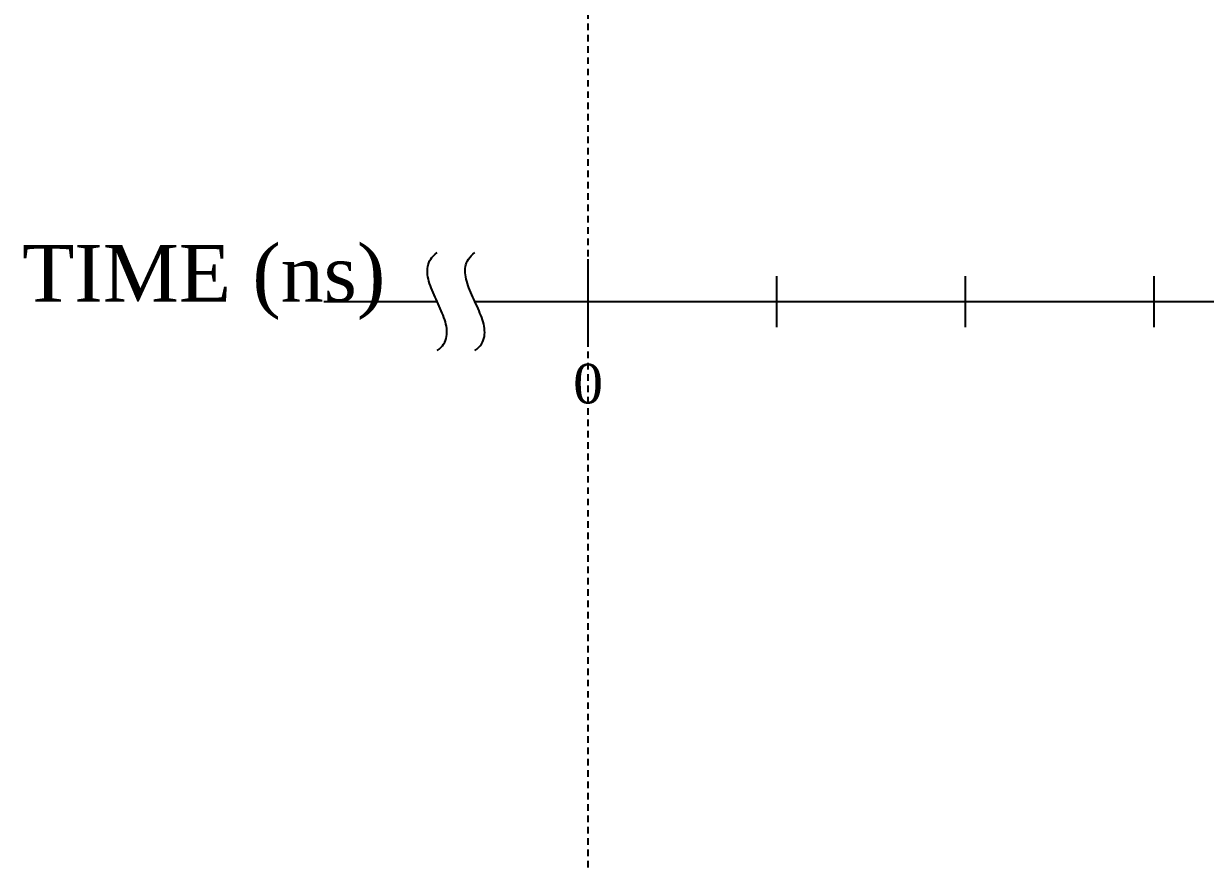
# Model space of a CAD drawing. Header units: metres. Extents: x 5 to 509, y -1 to 159.
# Drawn here: x 5.1 to 67.7, y -1 to 43.7 of the extents above; entities that cross this region are included whole.
import ezdxf
from ezdxf.enums import TextEntityAlignment as Align

# ---------------------------------------------------------------- set-up
doc = ezdxf.new("R2010")
doc.units = ezdxf.units.M
doc.linetypes.add('DASHED', pattern=[0.6, 0.35, -0.25])
for name, color, linetype in [('BASE', 8, 'Continuous'), ('TEXT', 7, 'Continuous'), ('WAVE', 7, 'Continuous')]:
    doc.layers.add(name, color=color, linetype=linetype)
doc.styles.add('TNR', font='Times New Roman.ttf')

msp = doc.modelspace()

# ---------------------------------------------------------------- linework, layer by layer
at = {"layer": 'BASE', "linetype": 'DASHED'}
msp.add_line((35, -1), (35, 129), dxfattribs=at)
at = {"layer": 'BASE'}
for p, q in [((35, 26.75), (35, 31.25)), ((45, 27.65), (45, 30.35)), ((55, 27.65), (55, 30.35)), ((65, 27.65), (65, 30.35)), ((21, 29), (27, 29)), ((29, 29), (501, 29))]:
    msp.add_line(p, q, dxfattribs=at)
at = {"layer": 'WAVE'}
for points in [[(27, 26.4), (27.106, 26.483), (27.198, 26.569), (27.277, 26.658), (27.344, 26.751), (27.399, 26.846), (27.443, 26.943), (27.476, 27.044), (27.5, 27.146), (27.514, 27.251), (27.52, 27.358), (27.517, 27.467), (27.506, 27.578), (27.489, 27.691), (27.465, 27.805), (27.435, 27.92), (27.4, 28.037), (27.36, 28.155), (27.316, 28.274), (27.269, 28.394), (27.219, 28.514), (27.166, 28.635), (27.112, 28.756), (27.056, 28.878), (27, 29), (26.944, 29.122), (26.888, 29.244), (26.834, 29.365), (26.781, 29.486), (26.731, 29.606), (26.684, 29.726), (26.64, 29.845), (26.6, 29.963), (26.565, 30.08), (26.535, 30.195), (26.511, 30.309), (26.494, 30.422), (26.483, 30.533), (26.48, 30.642), (26.486, 30.749), (26.5, 30.854), (26.524, 30.956), (26.557, 31.057), (26.601, 31.154), (26.656, 31.249), (26.723, 31.342), (26.802, 31.431), (26.894, 31.517), (27, 31.6)], [(29, 26.4), (29.106, 26.483), (29.198, 26.569), (29.277, 26.658), (29.344, 26.751), (29.399, 26.846), (29.443, 26.943), (29.476, 27.044), (29.5, 27.146), (29.514, 27.251), (29.52, 27.358), (29.517, 27.467), (29.506, 27.578), (29.489, 27.691), (29.465, 27.805), (29.435, 27.92), (29.4, 28.037), (29.36, 28.155), (29.316, 28.274), (29.269, 28.394), (29.219, 28.514), (29.166, 28.635), (29.112, 28.756), (29.056, 28.878), (29, 29), (28.944, 29.122), (28.888, 29.244), (28.834, 29.365), (28.781, 29.486), (28.731, 29.606), (28.684, 29.726), (28.64, 29.845), (28.6, 29.963), (28.565, 30.08), (28.535, 30.195), (28.511, 30.309), (28.494, 30.422), (28.483, 30.533), (28.48, 30.642), (28.486, 30.749), (28.5, 30.854), (28.524, 30.956), (28.557, 31.057), (28.601, 31.154), (28.656, 31.249), (28.723, 31.342), (28.802, 31.431), (28.894, 31.517), (29, 31.6)]]:
    msp.add_lwpolyline(points, dxfattribs=at)

# ---------------------------------------------------------------- texts
at = {"layer": 'TEXT', "style": 'TNR'}
msp.add_text('TIME (ns)', height=3, dxfattribs=at).set_placement((5, 29))
msp.add_text('0', height=2.1, dxfattribs=at).set_placement((35, 25.7), align=Align.TOP_CENTER)

doc.saveas('drawing.dxf')
